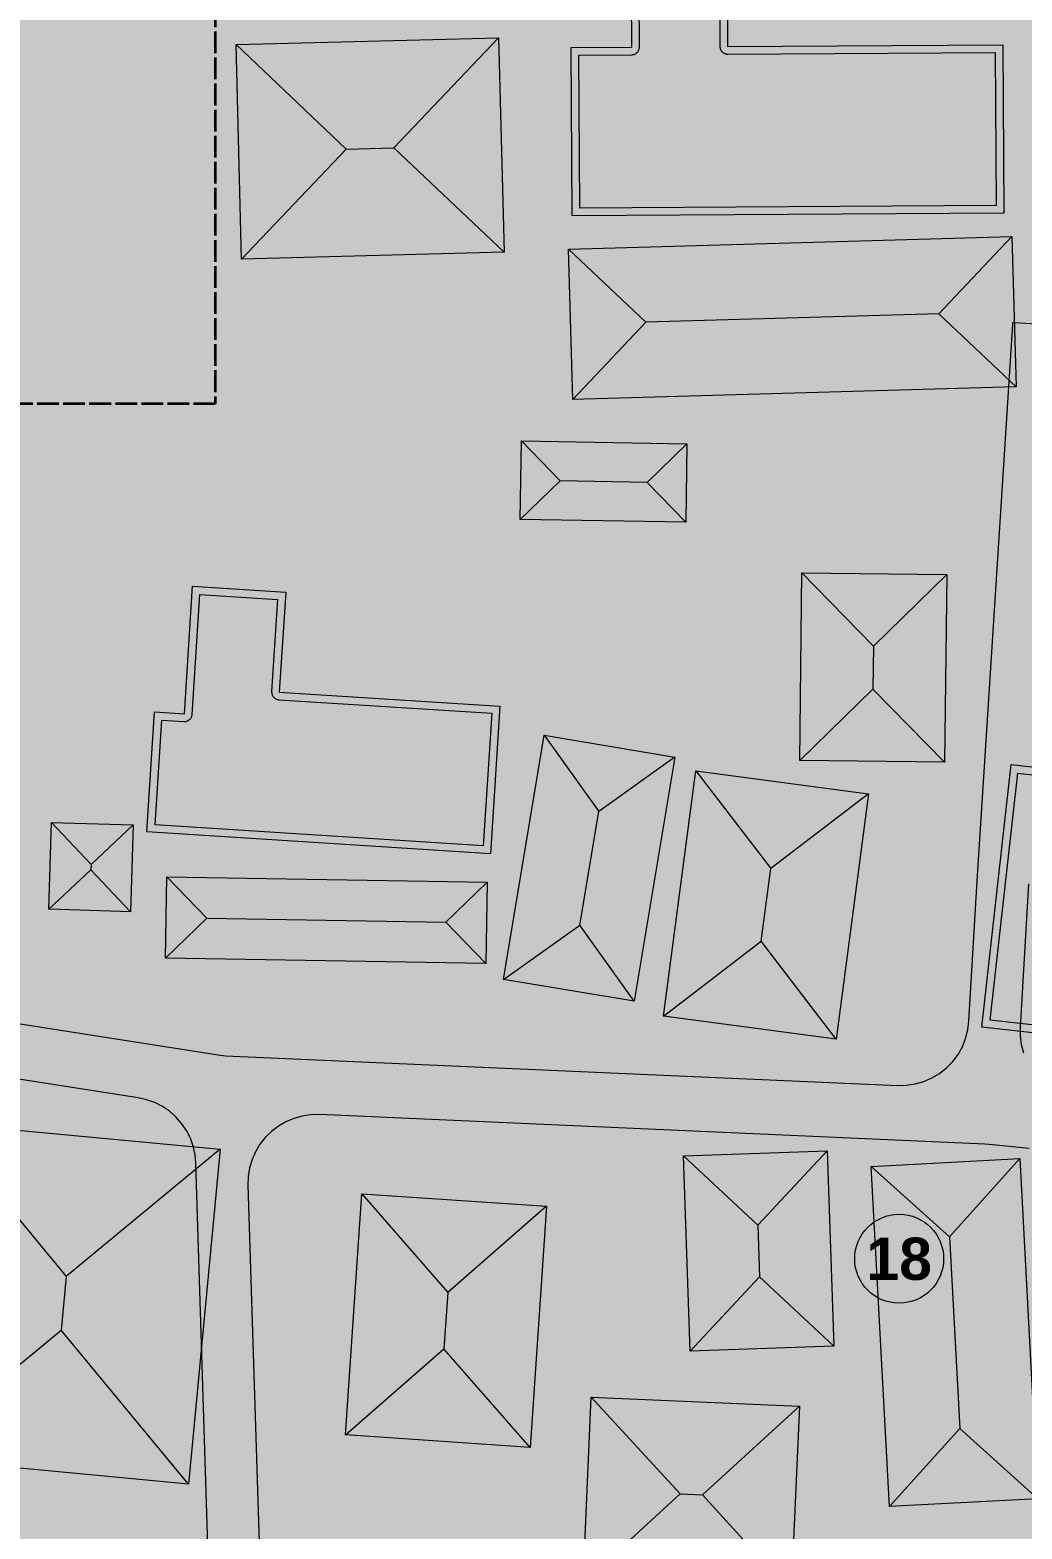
# Model space of a CAD drawing. Header units: metres. Extents: x 305909 to 307171, y 9156037 to 9156671.
# Drawn here: x 306429.2 to 306487.2, y 9156314.2 to 9156401.9 of the extents above; entities that cross this region are included whole.
import ezdxf
from ezdxf.enums import TextEntityAlignment as Align

# ---------------------------------------------------------------- set-up
doc = ezdxf.new("R2010")
doc.units = ezdxf.units.M
doc.linetypes.add('DASHED', pattern=[1.524, 1.27, -0.254])
doc.linetypes.add('DASHED2', pattern=[0.762, 0.635, -0.127])
for name, color, linetype, lineweight, true_color in [('A-ALUR_WISATA', 7, 'DASHED2', 50, 0xeb7800), ('B-BANGUNAN_PERMUKIMAN', 7, 'Continuous', 13, 0xf0cd8c), ('B-BAYANGAN', 7, 'Continuous', 0, 0x76786c), ('J-PERKERASAN_JALAN', 7, 'Continuous', 9, 0x989896), ('T-KLASTER_TEMPE_INTI', 7, 'DASHED', 35, 0xd26e14), ('T-NOMOR_ELEMEN', 7, 'Continuous', 18, 0x141414), ('U-PENANDA', 7, 'Continuous', 18, 0x192d78)]:
    doc.layers.add(name, color=color, linetype=linetype, lineweight=lineweight, true_color=true_color)
doc.layers.add('G-PERKERASAN', color=7, linetype='Continuous')
doc.styles.add('ARIALB', font='arialbd.ttf')

# ---------------------------------------------------------------- blocks, each defined once
blk = doc.blocks.new('PENANDA')
at = {"true_color": 0x192d78}
h = blk.add_hatch(color=166, dxfattribs=at)
h.dxf.hatch_style = 1
h.paths.add_polyline_path([(0, 1.6), (-1.4, -0.9), (1.4, -0.9)])

msp = doc.modelspace()

# ---------------------------------------------------------------- hatches: boundary and pattern name
at = {"layer": 'A-ALUR_WISATA', "true_color": 0xeb7800}
h = msp.add_hatch(color=30, dxfattribs=at)
h.dxf.hatch_style = 1
h.paths.add_polyline_path([(306430.933, 9156342.637), (306435.208, 9156342.126), (306436.235, 9156342.02), (306436.07, 9156340.428), (306435.036, 9156340.536), (306435.024, 9156340.537), (306430.736, 9156341.049), (306430.723, 9156341.051), (306430.086, 9156341.138), (306430.303, 9156342.724), (306430.933, 9156342.637)])
h = msp.add_hatch(color=30, dxfattribs=at)
h.dxf.hatch_style = 1
h.paths.add_polyline_path([(306439.708, 9156341.659), (306444.435, 9156341.235), (306445.174, 9156341.178), (306445.051, 9156339.583), (306444.307, 9156339.64), (306444.297, 9156339.641), (306439.56, 9156340.066), (306439.549, 9156340.067), (306439.054, 9156340.118), (306439.219, 9156341.71), (306439.708, 9156341.659)])
h = msp.add_hatch(color=30, dxfattribs=at)
h.dxf.hatch_style = 1
h.paths.add_polyline_path([(306449.388, 9156340.854), (306454.142, 9156340.545), (306454.038, 9156338.948), (306449.279, 9156339.258), (306449.27, 9156339.259), (306448.042, 9156339.353), (306448.165, 9156340.948), (306449.388, 9156340.854)])
h = msp.add_hatch(color=30, dxfattribs=at)
h.dxf.hatch_style = 1
h.paths.add_polyline_path([(306459.971, 9156340.224), (306463.113, 9156340.085), (306463.042, 9156338.486), (306459.896, 9156338.626), (306459.888, 9156338.626), (306457.042, 9156338.781), (306457.129, 9156340.378), (306459.971, 9156340.224)])
h = msp.add_hatch(color=30, dxfattribs=at)
h.dxf.hatch_style = 1
h.paths.add_polyline_path([(306470.649, 9156339.743), (306470.651, 9156339.743), (306472.107, 9156339.673), (306472.03, 9156338.075), (306470.575, 9156338.145), (306466.038, 9156338.353), (306466.112, 9156339.951), (306470.649, 9156339.743)])
h = msp.add_hatch(color=30, dxfattribs=at)
h.dxf.hatch_style = 1
h.paths.add_polyline_path([(306478.959, 9156339.336), (306478.962, 9156339.336), (306481.1, 9156339.222), (306481.014, 9156337.624), (306478.877, 9156337.739), (306475.025, 9156337.932), (306475.105, 9156339.53), (306478.959, 9156339.336)])
h = msp.add_hatch(color=30, dxfattribs=at)
h.dxf.hatch_style = 1
h.paths.add_polyline_path([(306484.897, 9156339.005), (306484.903, 9156339.004), (306486.978, 9156338.867), (306486.989, 9156338.866), (306488.47, 9156338.747), (306488.496, 9156338.745), (306489.383, 9156338.645), (306489.39, 9156338.644), (306490.127, 9156338.555), (306489.935, 9156336.967), (306489.201, 9156337.055), (306488.329, 9156337.154), (306486.867, 9156337.271), (306484.8, 9156337.408), (306484.006, 9156337.454), (306484.099, 9156339.052), (306484.897, 9156339.005)])
at = {"layer": 'B-BANGUNAN_PERMUKIMAN', "true_color": 0xd4845c}
h = msp.add_hatch(color=23, dxfattribs=at)
h.dxf.hatch_style = 1
h.paths.add_polyline_path([(306469.911, 9156409.888), (306469.968, 9156400.901), (306486.054, 9156401.002), (306486.116, 9156391.153), (306460.875, 9156390.994), (306460.813, 9156400.843), (306464.36, 9156400.866), (306464.303, 9156409.852), (306469.911, 9156409.888)])
at = {"layer": 'B-BANGUNAN_PERMUKIMAN', "true_color": 0xec9366}
h = msp.add_hatch(color=33, dxfattribs=at)
h.dxf.hatch_style = 1
h.paths.add_polyline_path([(306456.565, 9156401.405), (306450.454, 9156394.97), (306447.654, 9156394.898), (306441.219, 9156401.008), (306456.565, 9156401.405)])
at = {"layer": 'B-BANGUNAN_PERMUKIMAN', "true_color": 0xeb9266}
h = msp.add_hatch(color=33, dxfattribs=at)
h.dxf.hatch_style = 1
h.paths.add_polyline_path([(306447.654, 9156394.898), (306441.543, 9156388.463), (306441.219, 9156401.008), (306447.654, 9156394.898)])
at = {"layer": 'B-BANGUNAN_PERMUKIMAN', "true_color": 0xbc7551}
h = msp.add_hatch(color=23, dxfattribs=at)
h.dxf.hatch_style = 1
h.paths.add_polyline_path([(306456.889, 9156388.86), (306450.454, 9156394.97), (306456.565, 9156401.405), (306456.889, 9156388.86)])
at = {"layer": 'B-BANGUNAN_PERMUKIMAN', "true_color": 0xbb7451}
h = msp.add_hatch(color=23, dxfattribs=at)
h.dxf.hatch_style = 1
h.paths.add_polyline_path([(306441.543, 9156388.463), (306441.543, 9156388.463), (306447.654, 9156394.898), (306450.454, 9156394.97), (306456.889, 9156388.86), (306441.543, 9156388.463)])
at = {"layer": 'B-BANGUNAN_PERMUKIMAN', "true_color": 0xec9366}
h = msp.add_hatch(color=33, dxfattribs=at)
h.dxf.hatch_style = 1
h.paths.add_polyline_path([(306482.31, 9156385.259), (306465.179, 9156384.769), (306460.655, 9156389.043), (306486.583, 9156389.784), (306482.31, 9156385.259)])
at = {"layer": 'B-BANGUNAN_PERMUKIMAN', "true_color": 0xbc7551}
h = msp.add_hatch(color=23, dxfattribs=at)
h.dxf.hatch_style = 1
h.paths.add_polyline_path([(306482.31, 9156385.259), (306486.583, 9156389.784), (306486.584, 9156389.784), (306486.835, 9156380.986), (306482.31, 9156385.259)])
at = {"layer": 'B-BANGUNAN_PERMUKIMAN', "true_color": 0xeb9266}
h = msp.add_hatch(color=33, dxfattribs=at)
h.dxf.hatch_style = 1
h.paths.add_polyline_path([(306465.179, 9156384.769), (306460.906, 9156380.245), (306460.655, 9156389.043), (306465.179, 9156384.769)])
at = {"layer": 'B-BANGUNAN_PERMUKIMAN', "true_color": 0xbb7451}
h = msp.add_hatch(color=23, dxfattribs=at)
h.dxf.hatch_style = 1
h.paths.add_polyline_path([(306460.906, 9156380.245), (306460.906, 9156380.245), (306465.179, 9156384.769), (306482.31, 9156385.259), (306486.835, 9156380.986), (306460.906, 9156380.245)])
at = {"layer": 'B-BANGUNAN_PERMUKIMAN', "true_color": 0xec9366}
h = msp.add_hatch(color=33, dxfattribs=at)
h.dxf.hatch_style = 1
h.paths.add_polyline_path([(306460.166, 9156375.49), (306457.83, 9156373.229), (306457.905, 9156377.826), (306457.905, 9156377.826), (306460.166, 9156375.49)])
at = {"layer": 'B-BANGUNAN_PERMUKIMAN', "true_color": 0xeb9266}
h = msp.add_hatch(color=33, dxfattribs=at)
h.dxf.hatch_style = 1
h.paths.add_polyline_path([(306465.252, 9156375.407), (306460.166, 9156375.49), (306457.905, 9156377.826), (306467.589, 9156377.668), (306465.252, 9156375.407)])
at = {"layer": 'B-BANGUNAN_PERMUKIMAN', "true_color": 0xbb7451}
h = msp.add_hatch(color=23, dxfattribs=at)
h.dxf.hatch_style = 1
h.paths.add_polyline_path([(306465.252, 9156375.407), (306467.589, 9156377.668), (306467.513, 9156373.07), (306467.513, 9156373.07), (306465.252, 9156375.407)])
at = {"layer": 'B-BANGUNAN_PERMUKIMAN', "true_color": 0xbc7551}
h = msp.add_hatch(color=23, dxfattribs=at)
h.dxf.hatch_style = 1
h.paths.add_polyline_path([(306460.166, 9156375.49), (306465.252, 9156375.407), (306467.513, 9156373.07), (306457.83, 9156373.229), (306457.83, 9156373.229), (306460.166, 9156375.49)])
at = {"layer": 'B-BANGUNAN_PERMUKIMAN', "true_color": 0xec9366}
h = msp.add_hatch(color=33, dxfattribs=at)
h.dxf.hatch_style = 1
h.paths.add_polyline_path([(306478.496, 9156365.835), (306478.465, 9156363.317), (306474.184, 9156359.137), (306474.183, 9156359.137), (306474.316, 9156370.117), (306478.496, 9156365.835)])
at = {"layer": 'B-BANGUNAN_PERMUKIMAN', "true_color": 0xeb9266}
h = msp.add_hatch(color=33, dxfattribs=at)
h.dxf.hatch_style = 1
h.paths.add_polyline_path([(306478.496, 9156365.835), (306474.316, 9156370.117), (306474.316, 9156370.117), (306482.778, 9156370.016), (306478.496, 9156365.835)])
at = {"layer": 'B-BANGUNAN_PERMUKIMAN', "true_color": 0xd4845c}
h = msp.add_hatch(color=23, dxfattribs=at)
h.dxf.hatch_style = 1
h.paths.add_polyline_path([(306456.644, 9156362.322), (306456.093, 9156353.68), (306436.003, 9156354.963), (306436.451, 9156361.98), (306438.2, 9156361.868), (306438.677, 9156369.329), (306444.119, 9156368.982), (306443.747, 9156363.145), (306456.644, 9156362.322)])
at = {"layer": 'B-BANGUNAN_PERMUKIMAN', "true_color": 0xbb7451}
h = msp.add_hatch(color=23, dxfattribs=at)
h.dxf.hatch_style = 1
h.paths.add_polyline_path([(306482.646, 9156359.035), (306478.465, 9156363.317), (306478.496, 9156365.835), (306482.778, 9156370.016), (306482.646, 9156359.035)])
at = {"layer": 'B-BANGUNAN_PERMUKIMAN', "true_color": 0xbc7551}
h = msp.add_hatch(color=23, dxfattribs=at)
h.dxf.hatch_style = 1
h.paths.add_polyline_path([(306478.465, 9156363.317), (306482.646, 9156359.035), (306474.184, 9156359.137), (306478.465, 9156363.317)])
at = {"layer": 'B-BANGUNAN_PERMUKIMAN', "true_color": 0xef9567}
h = msp.add_hatch(color=21, dxfattribs=at)
h.dxf.hatch_style = 1
h.paths.add_polyline_path([(306462.425, 9156356.157), (306461.319, 9156349.517), (306456.857, 9156346.331), (306459.239, 9156360.618), (306462.425, 9156356.157)])
at = {"layer": 'B-BANGUNAN_PERMUKIMAN', "true_color": 0xe79064}
h = msp.add_hatch(color=33, dxfattribs=at)
h.dxf.hatch_style = 1
h.paths.add_polyline_path([(306466.887, 9156359.344), (306462.425, 9156356.157), (306459.239, 9156360.618), (306459.239, 9156360.618), (306466.887, 9156359.344)])
at = {"layer": 'B-BANGUNAN_PERMUKIMAN', "true_color": 0xb87250}
h = msp.add_hatch(color=35, dxfattribs=at)
h.dxf.hatch_style = 1
h.paths.add_polyline_path([(306464.505, 9156345.056), (306464.505, 9156345.056), (306461.319, 9156349.517), (306462.425, 9156356.157), (306466.887, 9156359.344), (306464.505, 9156345.056)])
at = {"layer": 'B-BANGUNAN_PERMUKIMAN', "true_color": 0xd4845c}
h = msp.add_hatch(color=23, dxfattribs=at)
h.dxf.hatch_style = 1
h.paths.add_polyline_path([(306503.156, 9156348.357), (306502.397, 9156341.582), (306493.975, 9156342.526), (306484.83, 9156343.551), (306486.549, 9156358.897), (306495.695, 9156357.872), (306494.735, 9156349.301), (306503.156, 9156348.357)])
at = {"layer": 'B-BANGUNAN_PERMUKIMAN', "true_color": 0xee9467}
h = msp.add_hatch(color=21, dxfattribs=at)
h.dxf.hatch_style = 1
h.paths.add_polyline_path([(306468.111, 9156358.529), (306472.493, 9156352.816), (306471.932, 9156348.565), (306466.219, 9156344.184), (306468.111, 9156358.529)])
at = {"layer": 'B-BANGUNAN_PERMUKIMAN', "true_color": 0xe89064}
h = msp.add_hatch(color=33, dxfattribs=at)
h.dxf.hatch_style = 1
h.paths.add_polyline_path([(306472.493, 9156352.816), (306468.111, 9156358.529), (306478.206, 9156357.197), (306478.206, 9156357.197), (306472.493, 9156352.816)])
at = {"layer": 'B-BANGUNAN_PERMUKIMAN', "true_color": 0xb97350}
h = msp.add_hatch(color=23, dxfattribs=at)
h.dxf.hatch_style = 1
h.paths.add_polyline_path([(306471.932, 9156348.565), (306472.493, 9156352.816), (306478.206, 9156357.197), (306476.313, 9156342.852), (306471.932, 9156348.565)])
at = {"layer": 'B-BANGUNAN_PERMUKIMAN', "true_color": 0xec9366}
h = msp.add_hatch(color=33, dxfattribs=at)
h.dxf.hatch_style = 1
h.paths.add_polyline_path([(306432.736, 9156353.055), (306432.726, 9156352.752), (306430.263, 9156350.438), (306430.422, 9156355.518), (306430.422, 9156355.518), (306432.736, 9156353.055)])
at = {"layer": 'B-BANGUNAN_PERMUKIMAN', "true_color": 0xeb9266}
h = msp.add_hatch(color=33, dxfattribs=at)
h.dxf.hatch_style = 1
h.paths.add_polyline_path([(306432.736, 9156353.055), (306430.422, 9156355.518), (306435.199, 9156355.369), (306432.736, 9156353.055)])
at = {"layer": 'B-BANGUNAN_PERMUKIMAN', "true_color": 0xbb7451}
h = msp.add_hatch(color=23, dxfattribs=at)
h.dxf.hatch_style = 1
h.paths.add_polyline_path([(306435.04, 9156350.289), (306432.726, 9156352.752), (306432.736, 9156353.055), (306435.199, 9156355.369), (306435.04, 9156350.289)])
at = {"layer": 'B-BANGUNAN_PERMUKIMAN', "true_color": 0xbc7551}
h = msp.add_hatch(color=23, dxfattribs=at)
h.dxf.hatch_style = 1
h.paths.add_polyline_path([(306430.263, 9156350.438), (306432.726, 9156352.752), (306435.04, 9156350.289), (306430.263, 9156350.438)])
at = {"layer": 'B-BANGUNAN_PERMUKIMAN', "true_color": 0xec9366}
h = msp.add_hatch(color=33, dxfattribs=at)
h.dxf.hatch_style = 1
h.paths.add_polyline_path([(306439.51, 9156349.921), (306437.089, 9156347.58), (306437.17, 9156352.342), (306439.51, 9156349.921)])
at = {"layer": 'B-BANGUNAN_PERMUKIMAN', "true_color": 0xeb9266}
h = msp.add_hatch(color=33, dxfattribs=at)
h.dxf.hatch_style = 1
h.paths.add_polyline_path([(306453.481, 9156349.684), (306439.51, 9156349.921), (306437.17, 9156352.342), (306437.17, 9156352.342), (306455.902, 9156352.024), (306453.481, 9156349.684)])
at = {"layer": 'B-BANGUNAN_PERMUKIMAN', "true_color": 0xbb7451}
h = msp.add_hatch(color=23, dxfattribs=at)
h.dxf.hatch_style = 1
h.paths.add_polyline_path([(306455.821, 9156347.263), (306453.481, 9156349.684), (306455.902, 9156352.024), (306455.821, 9156347.263)])
at = {"layer": 'B-BANGUNAN_PERMUKIMAN', "true_color": 0xbc7551}
h = msp.add_hatch(color=23, dxfattribs=at)
h.dxf.hatch_style = 1
h.paths.add_polyline_path([(306437.089, 9156347.58), (306439.51, 9156349.921), (306453.481, 9156349.684), (306455.821, 9156347.263), (306437.089, 9156347.58)])
at = {"layer": 'B-BANGUNAN_PERMUKIMAN', "true_color": 0xc07753}
h = msp.add_hatch(color=23, dxfattribs=at)
h.dxf.hatch_style = 1
h.paths.add_polyline_path([(306461.319, 9156349.517), (306464.505, 9156345.056), (306456.857, 9156346.331), (306461.319, 9156349.517)])
at = {"layer": 'B-BANGUNAN_PERMUKIMAN', "true_color": 0xbf7753}
h = msp.add_hatch(color=23, dxfattribs=at)
h.dxf.hatch_style = 1
h.paths.add_polyline_path([(306471.932, 9156348.565), (306476.313, 9156342.852), (306466.219, 9156344.184), (306471.932, 9156348.565)])
at = {"layer": 'B-BANGUNAN_PERMUKIMAN', "true_color": 0xee9467}
h = msp.add_hatch(color=21, dxfattribs=at)
h.dxf.hatch_style = 1
h.paths.add_polyline_path([(306431.285, 9156328.958), (306430.989, 9156325.826), (306421.988, 9156318.381), (306423.84, 9156337.959), (306431.285, 9156328.958)])
at = {"layer": 'B-BANGUNAN_PERMUKIMAN', "true_color": 0xe99165}
h = msp.add_hatch(color=33, dxfattribs=at)
h.dxf.hatch_style = 1
h.paths.add_polyline_path([(306431.285, 9156328.958), (306423.84, 9156337.959), (306440.286, 9156336.404), (306431.285, 9156328.958)])
at = {"layer": 'B-BANGUNAN_PERMUKIMAN', "true_color": 0xb97350}
h = msp.add_hatch(color=23, dxfattribs=at)
h.dxf.hatch_style = 1
h.paths.add_polyline_path([(306438.434, 9156316.824), (306430.989, 9156325.826), (306431.285, 9156328.958), (306440.286, 9156336.404), (306438.434, 9156316.824)])
at = {"layer": 'B-BANGUNAN_PERMUKIMAN', "true_color": 0xec9366}
h = msp.add_hatch(color=33, dxfattribs=at)
h.dxf.hatch_style = 1
h.paths.add_polyline_path([(306471.727, 9156331.971), (306467.381, 9156336.026), (306475.781, 9156336.318), (306471.727, 9156331.971)])
at = {"layer": 'B-BANGUNAN_PERMUKIMAN', "true_color": 0xeb9266}
h = msp.add_hatch(color=33, dxfattribs=at)
h.dxf.hatch_style = 1
h.paths.add_polyline_path([(306467.381, 9156336.026), (306471.727, 9156331.971), (306471.832, 9156328.942), (306467.778, 9156324.596), (306467.777, 9156324.596), (306467.381, 9156336.026)])
at = {"layer": 'B-BANGUNAN_PERMUKIMAN', "true_color": 0xbc7551}
h = msp.add_hatch(color=23, dxfattribs=at)
h.dxf.hatch_style = 1
h.paths.add_polyline_path([(306476.178, 9156324.888), (306471.832, 9156328.942), (306471.727, 9156331.971), (306475.781, 9156336.318), (306476.178, 9156324.888)])
at = {"layer": 'B-BANGUNAN_PERMUKIMAN', "true_color": 0xed9366}
h = msp.add_hatch(color=21, dxfattribs=at)
h.dxf.hatch_style = 1
h.paths.add_polyline_path([(306482.945, 9156331.289), (306478.37, 9156335.402), (306487.057, 9156335.864), (306482.945, 9156331.289)])
at = {"layer": 'B-BANGUNAN_PERMUKIMAN', "true_color": 0xea9265}
h = msp.add_hatch(color=33, dxfattribs=at)
h.dxf.hatch_style = 1
h.paths.add_polyline_path([(306478.37, 9156335.402), (306482.945, 9156331.289), (306483.541, 9156320.08), (306479.428, 9156315.505), (306478.37, 9156335.402)])
at = {"layer": 'B-BANGUNAN_PERMUKIMAN', "true_color": 0xbd7552}
h = msp.add_hatch(color=23, dxfattribs=at)
h.dxf.hatch_style = 1
h.paths.add_polyline_path([(306483.541, 9156320.08), (306482.945, 9156331.289), (306487.057, 9156335.864), (306488.115, 9156315.968), (306483.541, 9156320.08)])
at = {"layer": 'B-BANGUNAN_PERMUKIMAN', "true_color": 0xed9367}
h = msp.add_hatch(color=21, dxfattribs=at)
h.dxf.hatch_style = 1
h.paths.add_polyline_path([(306448.568, 9156333.803), (306448.568, 9156333.803), (306453.602, 9156328.036), (306453.377, 9156324.727), (306447.61, 9156319.694), (306448.568, 9156333.803)])
at = {"layer": 'B-BANGUNAN_PERMUKIMAN', "true_color": 0xea9165}
h = msp.add_hatch(color=33, dxfattribs=at)
h.dxf.hatch_style = 1
h.paths.add_polyline_path([(306453.602, 9156328.036), (306448.568, 9156333.803), (306459.369, 9156333.07), (306453.602, 9156328.036)])
at = {"layer": 'B-BANGUNAN_PERMUKIMAN', "true_color": 0xba7450}
h = msp.add_hatch(color=23, dxfattribs=at)
h.dxf.hatch_style = 1
h.paths.add_polyline_path([(306453.377, 9156324.727), (306453.602, 9156328.036), (306459.369, 9156333.07), (306458.411, 9156318.961), (306453.377, 9156324.727)])
at = {"layer": 'B-BANGUNAN_PERMUKIMAN', "true_color": 0xbb7451}
h = msp.add_hatch(color=23, dxfattribs=at)
h.dxf.hatch_style = 1
h.paths.add_polyline_path([(306471.832, 9156328.942), (306476.178, 9156324.888), (306467.778, 9156324.596), (306471.832, 9156328.942)])
at = {"layer": 'B-BANGUNAN_PERMUKIMAN', "true_color": 0xbe7652}
h = msp.add_hatch(color=23, dxfattribs=at)
h.dxf.hatch_style = 1
h.paths.add_polyline_path([(306430.989, 9156325.826), (306438.434, 9156316.824), (306421.988, 9156318.38), (306421.988, 9156318.381), (306430.989, 9156325.826)])
at = {"layer": 'B-BANGUNAN_PERMUKIMAN', "true_color": 0xbd7652}
h = msp.add_hatch(color=23, dxfattribs=at)
h.dxf.hatch_style = 1
h.paths.add_polyline_path([(306447.61, 9156319.694), (306453.377, 9156324.727), (306458.411, 9156318.961), (306458.411, 9156318.96), (306447.61, 9156319.694)])
at = {"layer": 'B-BANGUNAN_PERMUKIMAN', "true_color": 0xed9366}
h = msp.add_hatch(color=21, dxfattribs=at)
h.dxf.hatch_style = 1
h.paths.add_polyline_path([(306467.186, 9156316.248), (306461.519, 9156311.054), (306461.991, 9156321.916), (306467.186, 9156316.248)])
at = {"layer": 'B-BANGUNAN_PERMUKIMAN', "true_color": 0xea9265}
h = msp.add_hatch(color=33, dxfattribs=at)
h.dxf.hatch_style = 1
h.paths.add_polyline_path([(306474.162, 9156321.386), (306474.162, 9156321.386), (306468.495, 9156316.191), (306467.186, 9156316.248), (306461.991, 9156321.916), (306461.991, 9156321.916), (306474.162, 9156321.386)])
at = {"layer": 'B-BANGUNAN_PERMUKIMAN', "true_color": 0xba7451}
h = msp.add_hatch(color=23, dxfattribs=at)
h.dxf.hatch_style = 1
h.paths.add_polyline_path([(306468.495, 9156316.191), (306474.162, 9156321.386), (306473.69, 9156310.524), (306473.689, 9156310.524), (306468.495, 9156316.191)])
h = msp.add_hatch(color=23, dxfattribs=at)
h.dxf.hatch_style = 1
h.paths.add_polyline_path([(306483.541, 9156320.08), (306488.115, 9156315.968), (306488.116, 9156315.967), (306479.428, 9156315.505), (306483.541, 9156320.08)])
at = {"layer": 'B-BANGUNAN_PERMUKIMAN', "true_color": 0xbd7552}
h = msp.add_hatch(color=23, dxfattribs=at)
h.dxf.hatch_style = 1
h.paths.add_polyline_path([(306467.186, 9156316.248), (306468.495, 9156316.191), (306473.689, 9156310.524), (306461.519, 9156311.054), (306467.186, 9156316.248)])
at = {"layer": 'B-BAYANGAN', "true_color": 0x76786c}
h = msp.add_hatch(color=8, dxfattribs=at)
h.dxf.hatch_style = 1
h.paths.add_polyline_path([(306470.661, 9156409.138), (306470.718, 9156400.151), (306486.804, 9156400.252), (306486.866, 9156390.403), (306461.625, 9156390.244), (306461.563, 9156400.093), (306465.11, 9156400.116), (306465.053, 9156409.102), (306470.661, 9156409.138)])
h = msp.add_hatch(color=8, dxfattribs=at)
h.dxf.hatch_style = 1
h.paths.add_polyline_path([(306457.639, 9156388.11), (306442.293, 9156387.713), (306441.969, 9156400.258), (306457.315, 9156400.655), (306457.639, 9156388.11)])
h = msp.add_hatch(color=8, dxfattribs=at)
h.dxf.hatch_style = 1
h.paths.add_polyline_path([(306487.585, 9156380.236), (306461.656, 9156379.495), (306461.405, 9156388.293), (306487.334, 9156389.034), (306487.585, 9156380.236)])
h = msp.add_hatch(color=8, dxfattribs=at)
h.dxf.hatch_style = 1
h.paths.add_polyline_path([(306468.339, 9156376.918), (306468.264, 9156372.32), (306458.58, 9156372.479), (306458.655, 9156377.076), (306468.339, 9156376.918)])
h = msp.add_hatch(color=8, dxfattribs=at)
h.dxf.hatch_style = 1
h.paths.add_polyline_path([(306483.528, 9156369.266), (306483.396, 9156358.285), (306474.933, 9156358.387), (306475.066, 9156369.367), (306483.528, 9156369.266)])
h = msp.add_hatch(color=8, dxfattribs=at)
h.dxf.hatch_style = 1
h.paths.add_polyline_path([(306457.394, 9156361.572), (306456.843, 9156352.93), (306436.753, 9156354.213), (306437.201, 9156361.23), (306438.95, 9156361.118), (306439.427, 9156368.579), (306444.869, 9156368.232), (306444.497, 9156362.395), (306457.394, 9156361.572)])
h = msp.add_hatch(color=8, dxfattribs=at)
h.dxf.hatch_style = 1
h.paths.add_polyline_path([(306467.637, 9156358.594), (306465.255, 9156344.306), (306457.607, 9156345.581), (306459.989, 9156359.868), (306467.637, 9156358.594)])
h = msp.add_hatch(color=8, dxfattribs=at)
h.dxf.hatch_style = 1
h.paths.add_polyline_path([(306503.906, 9156347.607), (306503.147, 9156340.832), (306494.725, 9156341.776), (306485.58, 9156342.801), (306487.299, 9156358.147), (306496.445, 9156357.122), (306495.485, 9156348.551), (306503.906, 9156347.607)])
h = msp.add_hatch(color=8, dxfattribs=at)
h.dxf.hatch_style = 1
h.paths.add_polyline_path([(306478.956, 9156356.447), (306477.063, 9156342.102), (306466.969, 9156343.434), (306468.861, 9156357.779), (306478.956, 9156356.447)])
h = msp.add_hatch(color=8, dxfattribs=at)
h.dxf.hatch_style = 1
h.paths.add_polyline_path([(306435.949, 9156354.619), (306435.79, 9156349.539), (306431.013, 9156349.688), (306431.172, 9156354.768), (306435.949, 9156354.619)])
h = msp.add_hatch(color=8, dxfattribs=at)
h.dxf.hatch_style = 1
h.paths.add_polyline_path([(306456.652, 9156351.274), (306456.571, 9156346.513), (306437.839, 9156346.83), (306437.92, 9156351.592), (306456.652, 9156351.274)])
h = msp.add_hatch(color=8, dxfattribs=at)
h.dxf.hatch_style = 1
h.paths.add_polyline_path([(306441.037, 9156335.654), (306439.184, 9156316.074), (306422.738, 9156317.63), (306424.59, 9156337.209), (306441.037, 9156335.654)])
h = msp.add_hatch(color=8, dxfattribs=at)
h.dxf.hatch_style = 1
h.paths.add_polyline_path([(306476.928, 9156324.138), (306468.527, 9156323.846), (306468.13, 9156335.276), (306476.531, 9156335.568), (306476.928, 9156324.138)])
h = msp.add_hatch(color=8, dxfattribs=at)
h.dxf.hatch_style = 1
h.paths.add_polyline_path([(306488.866, 9156315.217), (306480.178, 9156314.755), (306479.12, 9156334.652), (306487.807, 9156335.114), (306488.866, 9156315.217)])
h = msp.add_hatch(color=8, dxfattribs=at)
h.dxf.hatch_style = 1
h.paths.add_polyline_path([(306460.119, 9156332.32), (306459.161, 9156318.21), (306448.36, 9156318.944), (306449.318, 9156333.053), (306460.119, 9156332.32)])
h = msp.add_hatch(color=8, dxfattribs=at)
h.dxf.hatch_style = 1
h.paths.add_polyline_path([(306474.912, 9156320.636), (306474.44, 9156309.774), (306462.269, 9156310.304), (306462.741, 9156321.166), (306474.912, 9156320.636)])
at = {"layer": 'G-PERKERASAN', "true_color": 0xe0ded9}
h = msp.add_hatch(color=254, dxfattribs=at)
h.dxf.hatch_style = 1
h.paths.add_polyline_path([(306490.891, 9156113.339), (306423.331, 9156121.005), (306333.538, 9156153.468), (306256.179, 9156192.148), (306187.799, 9156246.714), (306159.615, 9156278.263), (306141.521, 9156298.517), (306095.934, 9156355.156), (306061.399, 9156428.371), (306059.148, 9156434.53), (306148.271, 9156429.794), (306176.037, 9156423.566), (306176.556, 9156407.217), (306190.899, 9156401.744), (306216, 9156392.167), (306214.889, 9156381.57), (306213.145, 9156364.919), (306222.697, 9156364.48), (306235.721, 9156363.881), (306237.278, 9156384.641), (306252.329, 9156383.603), (306255.703, 9156410.591), (306262.529, 9156410.022), (306265.045, 9156409.812), (306263.228, 9156389.572), (306278.279, 9156387.236), (306277.389, 9156377.004), (306277.241, 9156375.299), (306288.399, 9156374.261), (306289.59, 9156385.71), (306291.773, 9156406.698), (306306.045, 9156404.882), (306304.229, 9156386.717), (306333.608, 9156380.915), (306333.662, 9156381.234), (306337.441, 9156403.768), (306347.566, 9156464.144), (306314.273, 9156469.955), (306297.277, 9156471.802), (306305.21, 9156522.666), (306276.314, 9156526.951), (306271.414, 9156483.995), (306194.932, 9156492.493), (306197.888, 9156513.183), (306117.341, 9156521.312), (306107.735, 9156482.886), (306039.428, 9156488.501), (306035.152, 9156500.205), (306008.214, 9156577.564), (306165.696, 9156567.29), (306291.75, 9156555.548), (306369.455, 9156545.532), (306490.891, 9156525.396), (306490.891, 9156230.233), (306472.743, 9156232.048), (306466.174, 9156213.241), (306445.179, 9156193.233), (306439.076, 9156185.097), (306447.728, 9156157.385), (306449.353, 9156134.04), (306490.891, 9156130.788), (306490.891, 9156113.339)])
at = {"layer": 'J-PERKERASAN_JALAN', "true_color": 0xa8a8a6}
h = msp.add_hatch(color=253, dxfattribs=at)
h.dxf.hatch_style = 1
h.paths.add_polyline_path([(306211.341, 9156561.319), (306215.693, 9156561.13), (306215.76, 9156561.126), (306215.8, 9156561.123), (306215.867, 9156561.117), (306305.106, 9156551.206), (306305.211, 9156551.196), (306385.831, 9156544.389), (306385.918, 9156544.38), (306385.969, 9156544.374), (306386.055, 9156544.361), (306424.864, 9156537.661), (306424.901, 9156537.654), (306424.922, 9156537.65), (306424.958, 9156537.643), (306453.186, 9156531.689), (306453.481, 9156531.639), (306455.847, 9156531.322), (306456.066, 9156531.299), (306458.588, 9156531.102), (306458.613, 9156531.1), (306499.527, 9156528.16), (306499.548, 9156528.159), (306503.861, 9156527.791), (306503.93, 9156527.784), (306503.97, 9156527.78), (306504.038, 9156527.77), (306508.381, 9156527.098), (306524.104, 9156524.604), (306524.104, 9156521.364), (306507.903, 9156523.933), (306507.888, 9156523.936), (306503.705, 9156524.584), (306503.432, 9156524.616), (306499.323, 9156524.966), (306499.27, 9156524.971), (306458.379, 9156527.908), (306455.69, 9156528.118), (306455.636, 9156528.123), (306455.603, 9156528.127), (306455.548, 9156528.133), (306452.885, 9156528.49), (306452.811, 9156528.501), (306452.767, 9156528.509), (306452.694, 9156528.523), (306424.381, 9156534.494), (306424.236, 9156534.522), (306390.807, 9156540.293), (306390.292, 9156540.348), (306389.774, 9156540.336), (306389.261, 9156540.256), (306388.764, 9156540.112), (306388.289, 9156539.904), (306387.845, 9156539.636), (306387.439, 9156539.314), (306387.079, 9156538.941), (306386.769, 9156538.525), (306386.516, 9156538.073), (306386.324, 9156537.592), (306386.196, 9156537.089), (306373.097, 9156467.337), (306371.27, 9156457.608), (306371.258, 9156457.542), (306354.047, 9156356.618), (306353.994, 9156356.117), (306354.004, 9156355.613), (306354.077, 9156355.115), (306354.213, 9156354.629), (306354.408, 9156354.165), (306354.661, 9156353.729), (306354.966, 9156353.328), (306355.319, 9156352.968), (306355.714, 9156352.656), (306356.146, 9156352.396), (306356.607, 9156352.192), (306357.09, 9156352.048), (306357.587, 9156351.966), (306409.631, 9156346.693), (306409.685, 9156346.687), (306409.717, 9156346.683), (306409.771, 9156346.675), (306440.166, 9156341.92), (306440.608, 9156341.876), (306479.912, 9156340.134), (306480.43, 9156340.144), (306480.943, 9156340.222), (306481.441, 9156340.365), (306481.917, 9156340.572), (306482.362, 9156340.838), (306482.768, 9156341.16), (306483.13, 9156341.531), (306483.441, 9156341.946), (306483.695, 9156342.398), (306483.889, 9156342.879), (306484.019, 9156343.381), (306484.082, 9156343.896), (306484.563, 9156352.101), (306486.641, 9156384.636), (306486.657, 9156384.758), (306486.78, 9156384.758), (306489.513, 9156384.584), (306489.635, 9156384.568), (306489.635, 9156384.445), (306487.559, 9156351.943), (306487.558, 9156351.922), (306487.067, 9156343.551), (306487.07, 9156343.043), (306487.137, 9156342.539), (306487.267, 9156342.048), (306487.458, 9156341.578), (306487.707, 9156341.135), (306488.011, 9156340.728), (306488.363, 9156340.362), (306488.76, 9156340.044), (306489.193, 9156339.779), (306489.656, 9156339.571), (306490.142, 9156339.423), (306490.643, 9156339.338), (306492.503, 9156339.143), (306492.541, 9156339.139), (306492.564, 9156339.136), (306492.602, 9156339.131), (306513.238, 9156336.16), (306513.401, 9156336.139), (306524.104, 9156335.046), (306524.104, 9156331.829), (306512.982, 9156332.966), (306512.941, 9156332.97), (306512.916, 9156332.973), (306512.875, 9156332.979), (306498.863, 9156334.996), (306498.356, 9156335.037), (306497.849, 9156335.012), (306497.349, 9156334.924), (306496.864, 9156334.773), (306496.402, 9156334.562), (306495.97, 9156334.294), (306495.576, 9156333.973), (306495.226, 9156333.605), (306494.925, 9156333.196), (306494.679, 9156332.752), (306494.49, 9156332.28), (306494.364, 9156331.788), (306494.3, 9156331.284), (306494.301, 9156330.776), (306499.491, 9156251.377), (306499.491, 9156251.254), (306499.369, 9156251.238), (306496.637, 9156251.059), (306496.514, 9156251.059), (306496.498, 9156251.181), (306491.167, 9156332.724), (306491.102, 9156333.229), (306490.973, 9156333.721), (306490.782, 9156334.193), (306490.533, 9156334.637), (306490.23, 9156335.046), (306489.877, 9156335.413), (306489.48, 9156335.732), (306489.047, 9156335.998), (306488.582, 9156336.207), (306488.095, 9156336.356), (306487.594, 9156336.441), (306485.258, 9156336.686), (306485.017, 9156336.704), (306446.09, 9156338.429), (306445.584, 9156338.42), (306445.083, 9156338.346), (306444.595, 9156338.21), (306444.129, 9156338.013), (306443.691, 9156337.759), (306443.289, 9156337.452), (306442.928, 9156337.096), (306442.616, 9156336.698), (306442.356, 9156336.263), (306442.153, 9156335.8), (306442.011, 9156335.314), (306441.931, 9156334.814), (306441.915, 9156334.308), (306442.571, 9156313.413), (306442.58, 9156313.248), (306443.283, 9156303.609), (306443.286, 9156303.565), (306443.287, 9156303.544), (306443.288, 9156303.5), (306443.886, 9156283.072), (306443.882, 9156282.949), (306443.759, 9156282.937), (306441.022, 9156282.857), (306440.899, 9156282.862), (306440.888, 9156282.984), (306440.293, 9156303.314), (306440.284, 9156303.488), (306439.581, 9156313.122), (306439.578, 9156313.164), (306439.577, 9156313.184), (306439.576, 9156313.226), (306438.873, 9156335.586), (306438.826, 9156336.086), (306438.716, 9156336.577), (306438.545, 9156337.05), (306438.317, 9156337.498), (306438.034, 9156337.914), (306437.701, 9156338.291), (306437.323, 9156338.623), (306436.907, 9156338.906), (306436.458, 9156339.133), (306435.985, 9156339.303), (306435.494, 9156339.412), (306409.399, 9156343.494), (306409.184, 9156343.522), (306356.316, 9156348.878), (306355.783, 9156348.897), (306355.253, 9156348.844), (306354.735, 9156348.722), (306354.238, 9156348.531), (306353.77, 9156348.276), (306353.34, 9156347.962), (306352.956, 9156347.593), (306352.624, 9156347.176), (306352.351, 9156346.719), (306352.141, 9156346.23), (306351.997, 9156345.717), (306341.11, 9156293.6), (306341.085, 9156293.468), (306330.918, 9156235.039), (306330.908, 9156234.979), (306329.587, 9156226.644), (306329.547, 9156226.286), (306329.002, 9156218.17), (306329.001, 9156218.146), (306326.612, 9156189.443), (306326.594, 9156189.321), (306326.471, 9156189.324), (306323.742, 9156189.551), (306323.62, 9156189.569), (306323.622, 9156189.692), (306326.007, 9156218.339), (306326.011, 9156218.403), (306326.567, 9156226.689), (306326.575, 9156226.779), (306326.58, 9156226.824), (306326.592, 9156226.913), (306327.95, 9156235.479), (306327.954, 9156235.502), (306338.142, 9156294.057), (306338.148, 9156294.09), (306338.151, 9156294.106), (306338.158, 9156294.139), (306348.925, 9156345.68), (306348.998, 9156346.205), (306349.002, 9156346.735), (306348.936, 9156347.261), (306348.8, 9156347.774), (306348.598, 9156348.264), (306348.333, 9156348.723), (306348.01, 9156349.143), (306347.634, 9156349.517), (306347.211, 9156349.837), (306346.75, 9156350.099), (306346.259, 9156350.298), (306345.745, 9156350.43), (306324.834, 9156354.345), (306324.271, 9156354.41), (306279.508, 9156356.343), (306211.341, 9156359.746), (306211.341, 9156362.949), (306279.625, 9156359.541), (306279.652, 9156359.54), (306324.736, 9156357.593), (306324.877, 9156357.581), (306324.962, 9156357.572), (306325.102, 9156357.551), (306346.36, 9156353.57), (306346.885, 9156353.507), (306347.414, 9156353.514), (306347.937, 9156353.591), (306348.445, 9156353.736), (306348.93, 9156353.947), (306349.383, 9156354.219), (306349.796, 9156354.55), (306350.161, 9156354.931), (306350.473, 9156355.358), (306350.727, 9156355.822), (306350.917, 9156356.315), (306351.04, 9156356.829), (306367.345, 9156452.444), (306367.4, 9156452.978), (306367.382, 9156453.515), (306367.293, 9156454.044), (306367.134, 9156454.557), (306366.908, 9156455.044), (306366.618, 9156455.496), (306366.271, 9156455.905), (306365.872, 9156456.264), (306365.428, 9156456.566), (306364.948, 9156456.806), (306364.44, 9156456.98), (306363.913, 9156457.084), (306328.417, 9156461.659), (306307.102, 9156464.447), (306307.086, 9156464.449), (306307.041, 9156464.456), (306243.125, 9156474.305), (306242.61, 9156474.35), (306242.093, 9156474.329), (306241.583, 9156474.241), (306241.089, 9156474.088), (306240.619, 9156473.873), (306240.18, 9156473.598), (306239.781, 9156473.27), (306239.427, 9156472.892), (306239.125, 9156472.472), (306238.879, 9156472.017), (306235.863, 9156465.428), (306235.816, 9156465.333), (306235.721, 9156465.173), (306235.626, 9156465.045), (306235.517, 9156464.929), (306235.377, 9156464.807), (306235.291, 9156464.744), (306234.104, 9156463.916), (306234.011, 9156463.855), (306233.816, 9156463.749), (306233.715, 9156463.704), (306232.243, 9156463.105), (306232.16, 9156463.073), (306232.012, 9156463.028), (306231.882, 9156463), (306231.728, 9156462.982), (306231.639, 9156462.977), (306225.305, 9156462.777), (306225.175, 9156462.777), (306225.11, 9156462.78), (306224.979, 9156462.788), (306217.294, 9156463.552), (306217.186, 9156463.566), (306217.132, 9156463.574), (306217.025, 9156463.594), (306211.341, 9156464.792), (306211.341, 9156467.858), (306217.404, 9156466.58), (306217.834, 9156466.513), (306224.983, 9156465.803), (306225.505, 9156465.785), (306230.354, 9156465.938), (306230.906, 9156465.994), (306231.444, 9156466.125), (306231.96, 9156466.33), (306232.442, 9156466.604), (306232.881, 9156466.943), (306233.27, 9156467.338), (306233.6, 9156467.784), (306233.865, 9156468.271), (306237.161, 9156475.469), (306237.205, 9156475.561), (306237.295, 9156475.714), (306237.385, 9156475.836), (306237.487, 9156475.949), (306237.6, 9156476.051), (306237.743, 9156476.156), (306237.829, 9156476.21), (306239.166, 9156476.996), (306239.245, 9156477.041), (306239.389, 9156477.108), (306239.517, 9156477.155), (306239.67, 9156477.196), (306239.759, 9156477.213), (306241.459, 9156477.502), (306241.565, 9156477.517), (306241.752, 9156477.529), (306241.939, 9156477.52), (306242.045, 9156477.507), (306307.452, 9156467.428), (306307.542, 9156467.415), (306328.795, 9156464.635), (306328.802, 9156464.634), (306364.829, 9156459.991), (306365.332, 9156459.958), (306365.835, 9156459.989), (306366.33, 9156460.083), (306366.81, 9156460.238), (306367.266, 9156460.452), (306367.692, 9156460.722), (306368.08, 9156461.044), (306368.425, 9156461.412), (306368.721, 9156461.82), (306368.963, 9156462.262), (306369.147, 9156462.731), (306369.271, 9156463.22), (306370.149, 9156467.89), (306383.124, 9156536.986), (306383.186, 9156537.496), (306383.182, 9156538.011), (306383.112, 9156538.52), (306382.978, 9156539.016), (306382.781, 9156539.491), (306382.525, 9156539.937), (306382.213, 9156540.346), (306381.852, 9156540.712), (306381.447, 9156541.028), (306381.004, 9156541.29), (306380.532, 9156541.493), (306380.037, 9156541.634), (306379.529, 9156541.71), (306304.881, 9156548.012), (306304.855, 9156548.015), (306304.839, 9156548.016), (306304.813, 9156548.019), (306215.667, 9156557.919), (306215.399, 9156557.94), (306211.341, 9156558.116), (306211.341, 9156561.319)])
at = {"layer": 'T-NOMOR_ELEMEN', "true_color": 0xffffff}
h = msp.add_hatch(color=7, dxfattribs=at)
h.dxf.hatch_style = 1
edge = h.paths.add_edge_path()
edge.add_arc((306480, 9156330), 2.6, 0, 360)

# ---------------------------------------------------------------- linework, layer by layer
at = {"layer": 'B-BANGUNAN_PERMUKIMAN', "color": 27, "lineweight": 9, "true_color": 0x744832}
for p, q in [((306441.219, 9156401.008), (306447.654, 9156394.898)), ((306456.565, 9156401.405), (306450.454, 9156394.97)), ((306441.543, 9156388.463), (306447.654, 9156394.898)), ((306447.654, 9156394.898), (306450.454, 9156394.97)), ((306456.889, 9156388.86), (306450.454, 9156394.97)), ((306486.583, 9156389.784), (306482.31, 9156385.259)), ((306460.655, 9156389.043), (306465.179, 9156384.769)), ((306482.31, 9156385.259), (306465.179, 9156384.769)), ((306486.835, 9156380.986), (306482.31, 9156385.259)), ((306460.906, 9156380.245), (306465.179, 9156384.769)), ((306457.905, 9156377.826), (306460.166, 9156375.49)), ((306467.589, 9156377.668), (306465.252, 9156375.407)), ((306457.83, 9156373.229), (306460.166, 9156375.49)), ((306465.252, 9156375.407), (306460.166, 9156375.49)), ((306467.513, 9156373.07), (306465.252, 9156375.407)), ((306474.316, 9156370.117), (306478.496, 9156365.835)), ((306482.778, 9156370.016), (306478.496, 9156365.835)), ((306478.496, 9156365.835), (306478.465, 9156363.317)), ((306474.184, 9156359.137), (306478.465, 9156363.317)), ((306482.646, 9156359.035), (306478.465, 9156363.317)), ((306459.239, 9156360.618), (306462.425, 9156356.157)), ((306466.887, 9156359.344), (306462.425, 9156356.157)), ((306468.111, 9156358.529), (306472.493, 9156352.816)), ((306478.206, 9156357.197), (306472.493, 9156352.816)), ((306461.319, 9156349.517), (306462.425, 9156356.157)), ((306430.422, 9156355.518), (306432.736, 9156353.055)), ((306435.199, 9156355.369), (306432.736, 9156353.055)), ((306430.263, 9156350.438), (306432.726, 9156352.752)), ((306432.736, 9156353.055), (306432.726, 9156352.752)), ((306435.04, 9156350.289), (306432.726, 9156352.752)), ((306471.932, 9156348.565), (306472.493, 9156352.816)), ((306437.17, 9156352.342), (306439.51, 9156349.921)), ((306455.902, 9156352.024), (306453.481, 9156349.684)), ((306437.089, 9156347.58), (306439.51, 9156349.921)), ((306439.51, 9156349.921), (306453.481, 9156349.684)), ((306455.821, 9156347.263), (306453.481, 9156349.684)), ((306456.857, 9156346.331), (306461.319, 9156349.517)), ((306464.505, 9156345.056), (306461.319, 9156349.517)), ((306466.219, 9156344.184), (306471.932, 9156348.565)), ((306476.313, 9156342.852), (306471.932, 9156348.565)), ((306423.84, 9156337.959), (306431.285, 9156328.958)), ((306440.286, 9156336.404), (306431.285, 9156328.958)), ((306467.381, 9156336.026), (306471.727, 9156331.971)), ((306475.781, 9156336.318), (306471.727, 9156331.971)), ((306478.37, 9156335.402), (306482.945, 9156331.289)), ((306487.057, 9156335.864), (306482.945, 9156331.289)), ((306448.568, 9156333.803), (306453.602, 9156328.036)), ((306459.369, 9156333.07), (306453.602, 9156328.036)), ((306471.727, 9156331.971), (306471.832, 9156328.942)), ((306482.945, 9156331.289), (306483.541, 9156320.08)), ((306431.285, 9156328.958), (306430.989, 9156325.826)), ((306467.778, 9156324.596), (306471.832, 9156328.942)), ((306476.178, 9156324.888), (306471.832, 9156328.942)), ((306453.602, 9156328.036), (306453.377, 9156324.727)), ((306421.988, 9156318.381), (306430.989, 9156325.826)), ((306438.434, 9156316.824), (306430.989, 9156325.826)), ((306447.61, 9156319.694), (306453.377, 9156324.727)), ((306458.411, 9156318.961), (306453.377, 9156324.727)), ((306461.991, 9156321.916), (306467.186, 9156316.248)), ((306474.162, 9156321.386), (306468.495, 9156316.191)), ((306479.428, 9156315.505), (306483.541, 9156320.08)), ((306488.115, 9156315.968), (306483.541, 9156320.08)), ((306461.519, 9156311.054), (306467.186, 9156316.248)), ((306467.186, 9156316.248), (306468.495, 9156316.191)), ((306473.689, 9156310.524), (306468.495, 9156316.191))]:
    msp.add_line(p, q, dxfattribs=at)
at = {"layer": 'B-BANGUNAN_PERMUKIMAN', "color": 27, "lineweight": 13, "true_color": 0x744832}
for points in [[(306469.911, 9156409.888), (306469.968, 9156400.901), (306486.054, 9156401.002), (306486.116, 9156391.153), (306460.875, 9156390.994), (306460.813, 9156400.843), (306464.36, 9156400.866), (306464.303, 9156409.852), (306469.911, 9156409.888)], [(306456.889, 9156388.86), (306441.543, 9156388.463), (306441.219, 9156401.008), (306456.565, 9156401.405), (306456.889, 9156388.86)], [(306486.835, 9156380.986), (306460.906, 9156380.245), (306460.655, 9156389.043), (306486.584, 9156389.784), (306486.835, 9156380.986)], [(306467.589, 9156377.668), (306467.514, 9156373.07), (306457.83, 9156373.229), (306457.905, 9156377.826), (306467.589, 9156377.668)], [(306482.778, 9156370.016), (306482.646, 9156359.035), (306474.183, 9156359.137), (306474.316, 9156370.117), (306482.778, 9156370.016)], [(306456.644, 9156362.322), (306456.093, 9156353.68), (306436.003, 9156354.963), (306436.451, 9156361.98), (306438.2, 9156361.868), (306438.677, 9156369.329), (306444.119, 9156368.982), (306443.747, 9156363.145), (306456.644, 9156362.322)], [(306466.887, 9156359.344), (306464.505, 9156345.056), (306456.857, 9156346.331), (306459.239, 9156360.618), (306466.887, 9156359.344)], [(306503.156, 9156348.357), (306502.397, 9156341.582), (306493.975, 9156342.526), (306484.83, 9156343.551), (306486.549, 9156358.897), (306495.695, 9156357.872), (306494.735, 9156349.301), (306503.156, 9156348.357)], [(306478.206, 9156357.197), (306476.313, 9156342.852), (306466.219, 9156344.184), (306468.111, 9156358.529), (306478.206, 9156357.197)], [(306435.199, 9156355.369), (306435.04, 9156350.289), (306430.263, 9156350.438), (306430.422, 9156355.518), (306435.199, 9156355.369)], [(306455.902, 9156352.024), (306455.821, 9156347.263), (306437.089, 9156347.58), (306437.17, 9156352.342), (306455.902, 9156352.024)], [(306440.287, 9156336.404), (306438.434, 9156316.824), (306421.988, 9156318.38), (306423.84, 9156337.959), (306440.287, 9156336.404)], [(306476.178, 9156324.888), (306467.777, 9156324.596), (306467.38, 9156336.026), (306475.781, 9156336.318), (306476.178, 9156324.888)], [(306488.116, 9156315.967), (306479.428, 9156315.505), (306478.37, 9156335.402), (306487.057, 9156335.864), (306488.116, 9156315.967)], [(306459.369, 9156333.07), (306458.411, 9156318.96), (306447.61, 9156319.694), (306448.568, 9156333.803), (306459.369, 9156333.07)], [(306474.162, 9156321.386), (306473.69, 9156310.524), (306461.519, 9156311.054), (306461.991, 9156321.916), (306474.162, 9156321.386)]]:
    msp.add_lwpolyline(points, close=True, dxfattribs=at)
at = {"layer": 'B-BANGUNAN_PERMUKIMAN', "color": 21, "lineweight": 9, "true_color": 0xfa9b6c}
msp.add_lwpolyline([(306469.464, 9156409.435), (306469.518, 9156400.898), (306469.52, 9156400.854), (306469.527, 9156400.81), (306469.538, 9156400.767), (306469.553, 9156400.726), (306469.572, 9156400.686), (306469.595, 9156400.648), (306469.622, 9156400.613), (306469.652, 9156400.581), (306469.685, 9156400.551), (306469.72, 9156400.525), (306469.758, 9156400.503), (306469.798, 9156400.484), (306469.84, 9156400.469), (306469.883, 9156400.459), (306469.927, 9156400.453), (306469.971, 9156400.451), (306485.607, 9156400.549), (306485.664, 9156391.6), (306461.322, 9156391.447), (306461.266, 9156400.396), (306464.362, 9156400.416), (306464.406, 9156400.418), (306464.45, 9156400.425), (306464.493, 9156400.436), (306464.534, 9156400.451), (306464.574, 9156400.47), (306464.612, 9156400.493), (306464.647, 9156400.52), (306464.68, 9156400.549), (306464.709, 9156400.582), (306464.735, 9156400.618), (306464.758, 9156400.656), (306464.776, 9156400.696), (306464.791, 9156400.738), (306464.801, 9156400.781), (306464.808, 9156400.824), (306464.809, 9156400.868), (306464.756, 9156409.405)], dxfattribs=at)
for points in [[(306456.167, 9156361.902), (306455.672, 9156354.158), (306436.481, 9156355.383), (306436.871, 9156361.502), (306438.172, 9156361.419), (306438.216, 9156361.418), (306438.26, 9156361.422), (306438.303, 9156361.43), (306438.346, 9156361.442), (306438.387, 9156361.458), (306438.426, 9156361.479), (306438.463, 9156361.503), (306438.498, 9156361.53), (306438.529, 9156361.561), (306438.558, 9156361.595), (306438.583, 9156361.631), (306438.604, 9156361.67), (306438.622, 9156361.71), (306438.635, 9156361.752), (306438.644, 9156361.795), (306438.649, 9156361.839), (306439.097, 9156368.852), (306443.642, 9156368.561), (306443.298, 9156363.174), (306443.297, 9156363.13), (306443.301, 9156363.086), (306443.309, 9156363.042), (306443.321, 9156363), (306443.337, 9156362.959), (306443.358, 9156362.92), (306443.382, 9156362.883), (306443.409, 9156362.848), (306443.44, 9156362.816), (306443.474, 9156362.788), (306443.51, 9156362.763), (306443.549, 9156362.741), (306443.589, 9156362.724), (306443.631, 9156362.711), (306443.674, 9156362.701), (306443.718, 9156362.696), (306456.167, 9156361.902)], [(306502.658, 9156347.96), (306502, 9156342.08), (306494.025, 9156342.973), (306485.327, 9156343.948), (306486.946, 9156358.4), (306495.198, 9156357.475), (306494.287, 9156349.351), (306494.285, 9156349.307), (306494.286, 9156349.263), (306494.292, 9156349.219), (306494.302, 9156349.176), (306494.316, 9156349.134), (306494.335, 9156349.094), (306494.357, 9156349.056), (306494.383, 9156349.02), (306494.412, 9156348.987), (306494.444, 9156348.957), (306494.479, 9156348.93), (306494.517, 9156348.907), (306494.557, 9156348.887), (306494.598, 9156348.872), (306494.641, 9156348.861), (306494.684, 9156348.854), (306502.658, 9156347.96)]]:
    msp.add_lwpolyline(points, close=True, dxfattribs=at)
at = {"layer": 'J-PERKERASAN_JALAN', "color": 8, "lineweight": 13, "true_color": 0x787876}
for points in [[(306409.771, 9156346.675), (306440.166, 9156341.92), (306440.608, 9156341.876), (306479.912, 9156340.134), (306480.43, 9156340.144), (306480.943, 9156340.222), (306481.441, 9156340.365), (306481.917, 9156340.572), (306482.362, 9156340.838), (306482.768, 9156341.16), (306483.13, 9156341.531), (306483.441, 9156341.946), (306483.695, 9156342.398), (306483.889, 9156342.879), (306484.019, 9156343.381), (306484.082, 9156343.896), (306484.563, 9156352.101), (306486.641, 9156384.636), (306486.657, 9156384.758), (306486.78, 9156384.758), (306489.513, 9156384.584)], [(306487.558, 9156351.922), (306487.067, 9156343.551), (306487.07, 9156343.043), (306487.137, 9156342.539), (306487.267, 9156342.048)], [(306439.576, 9156313.226), (306438.873, 9156335.586), (306438.826, 9156336.086), (306438.716, 9156336.577), (306438.545, 9156337.05), (306438.317, 9156337.498), (306438.034, 9156337.914), (306437.701, 9156338.291), (306437.323, 9156338.623), (306436.907, 9156338.906), (306436.458, 9156339.133), (306435.985, 9156339.303), (306435.494, 9156339.412), (306409.399, 9156343.494), (306409.184, 9156343.522), (306356.316, 9156348.878)], [(306487.594, 9156336.441), (306485.258, 9156336.686), (306485.017, 9156336.704), (306446.09, 9156338.429), (306445.584, 9156338.42), (306445.083, 9156338.346), (306444.595, 9156338.21), (306444.129, 9156338.013), (306443.691, 9156337.759), (306443.289, 9156337.452), (306442.928, 9156337.096), (306442.616, 9156336.698), (306442.356, 9156336.263), (306442.153, 9156335.8), (306442.011, 9156335.314), (306441.931, 9156334.814), (306441.915, 9156334.308), (306442.571, 9156313.413)]]:
    msp.add_lwpolyline(points, dxfattribs=at)
at = {"layer": 'T-KLASTER_TEMPE_INTI'}
msp.add_lwpolyline([(306440, 9156532.835), (306440, 9156380), (306440, 9156380), (306440, 9156380), (306360, 9156380), (306360, 9156380), (306360, 9156380), (306360, 9156400.449), (306360, 9156400.449), (306360, 9156400.45), (306369.785, 9156457.829)], dxfattribs=at)
at = {"layer": 'T-NOMOR_ELEMEN'}
msp.add_circle((306480, 9156330), 2.6, dxfattribs=at)

# ---------------------------------------------------------------- block references
at = {"layer": 'U-PENANDA'}
msp.add_blockref('PENANDA', (306485.3, 9156341.8), dxfattribs=at)

# ---------------------------------------------------------------- texts
at = {"layer": 'T-NOMOR_ELEMEN', "style": 'ARIALB'}
msp.add_text('18', height=2.47, dxfattribs=at).set_placement((306480, 9156330), align=Align.MIDDLE_CENTER)

doc.saveas('drawing.dxf')
